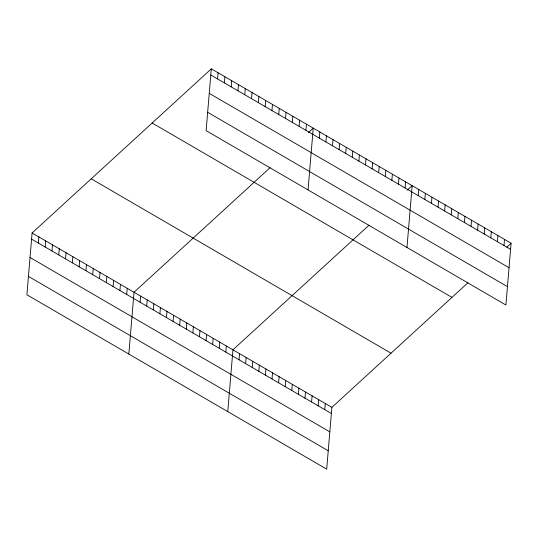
<?xml version="1.0" encoding="UTF-8"?>
<svg xmlns="http://www.w3.org/2000/svg" width="538" height="538" viewBox="0 0 538 538"><rect width="100%" height="100%" fill="white"/><g stroke="black" fill="none" stroke-linecap="round" stroke-linejoin="round"><path stroke-width="0.81" d="M211.306 68.844L206.115 130.64L505.908 305.019L511.1 243.23L211.306 68.844L32.092 232.981L26.9 294.77L326.694 469.156L331.885 407.36L467.979 282.719M38.366 243.068L38.884 236.935M45.165 247.023L45.676 240.889M51.957 250.977L52.475 244.844M58.756 254.925L59.267 248.791M65.549 258.879L66.066 252.746M72.348 262.833L72.859 256.7M79.14 266.787L79.658 260.654M85.939 270.735L86.45 264.602M92.731 274.689L93.249 268.556M99.53 278.644L100.041 272.51M106.322 282.598L106.84 276.465M113.121 286.546L113.632 280.412M119.913 290.5L120.431 284.367M126.706 294.454L127.224 288.321M128.831 354.065L134.023 292.275L270.11 167.634M140.102 302.242L140.613 296.108M146.692 306.082L147.21 299.942M153.29 309.915L153.807 303.782M159.887 313.748L160.405 307.615M166.484 317.588L166.995 311.455M173.075 321.421L173.592 315.288M179.672 325.261L180.19 319.128M186.269 329.095L186.787 322.961M192.866 332.935L193.377 326.801M217.587 78.931L218.098 72.798M199.457 336.768L199.975 330.635M224.38 82.886L224.897 76.752M206.054 340.608L206.572 334.475M231.172 86.84L231.69 80.707M212.651 344.441L213.162 338.308M237.971 90.794L238.489 84.654M219.248 348.281L219.76 342.148M244.763 94.742L245.281 88.609M225.839 352.114L226.357 345.981M251.562 98.696L252.073 92.563M227.762 411.61L232.954 349.814L369.041 225.173M258.354 102.65L258.872 96.517M239.033 359.787L239.544 353.654M265.153 106.605L265.664 100.465M245.631 363.621L246.142 357.488M271.946 110.552L272.463 104.419M252.221 367.461L252.739 361.328M278.745 114.507L279.256 108.373M258.818 371.294L259.336 365.161M285.537 118.461L286.055 112.328M265.416 375.134L265.927 369.001M292.336 122.415L292.847 116.275M272.013 378.967L272.524 372.834M299.128 126.363L299.646 120.23M278.603 382.807L279.121 376.674M305.927 130.317L306.438 124.184M285.201 386.64L285.718 380.507M308.045 189.927L313.237 128.138L308.308 132.651M291.798 390.48L292.309 384.347M319.316 138.105L319.828 131.971M298.395 394.314L298.906 388.18M325.914 141.945L326.425 135.811M304.985 398.154L305.503 392.02M332.504 145.778L333.022 139.645M311.583 401.987L312.101 395.854M339.101 149.618L339.619 143.478M318.18 405.827L318.691 399.687M345.699 153.451L346.21 147.318M324.777 409.66L325.288 403.527M352.296 157.291L352.807 151.151M358.886 161.124L359.404 154.991M365.484 164.958L366.001 158.824M372.081 168.797L372.592 162.664M378.671 172.631L379.189 166.498M385.269 176.471L385.786 170.338M391.866 180.304L392.384 174.171M398.463 184.144L398.974 178.011M405.053 187.977L405.571 181.844M406.977 247.473L412.169 185.684L407.239 190.196M418.248 195.65L418.766 189.517M424.845 199.49L425.356 193.357M431.436 203.324L431.953 197.19M438.033 207.164L438.551 201.024M444.63 210.997L445.148 204.864M451.227 214.83L451.738 208.697M457.818 218.67L458.336 212.537M464.415 222.503L464.933 216.37M471.012 226.343L471.53 220.21M477.61 230.177L478.121 224.043M484.2 234.017L484.718 227.883M490.797 237.85L491.315 231.717M497.394 241.69L497.912 235.557M503.992 245.523L504.503 239.39M506.789 247.177L511.1 243.23M210.788 74.984L510.582 249.363M209.248 93.35L509.042 267.729M207.655 112.274L507.455 286.653M152.16 123.014L451.96 297.393M91.231 178.818L391.025 353.197M32.092 232.981L331.885 407.36M31.574 239.114L331.368 413.493M30.034 257.48L329.828 431.866M28.44 276.404L328.241 450.783"/></g></svg>
